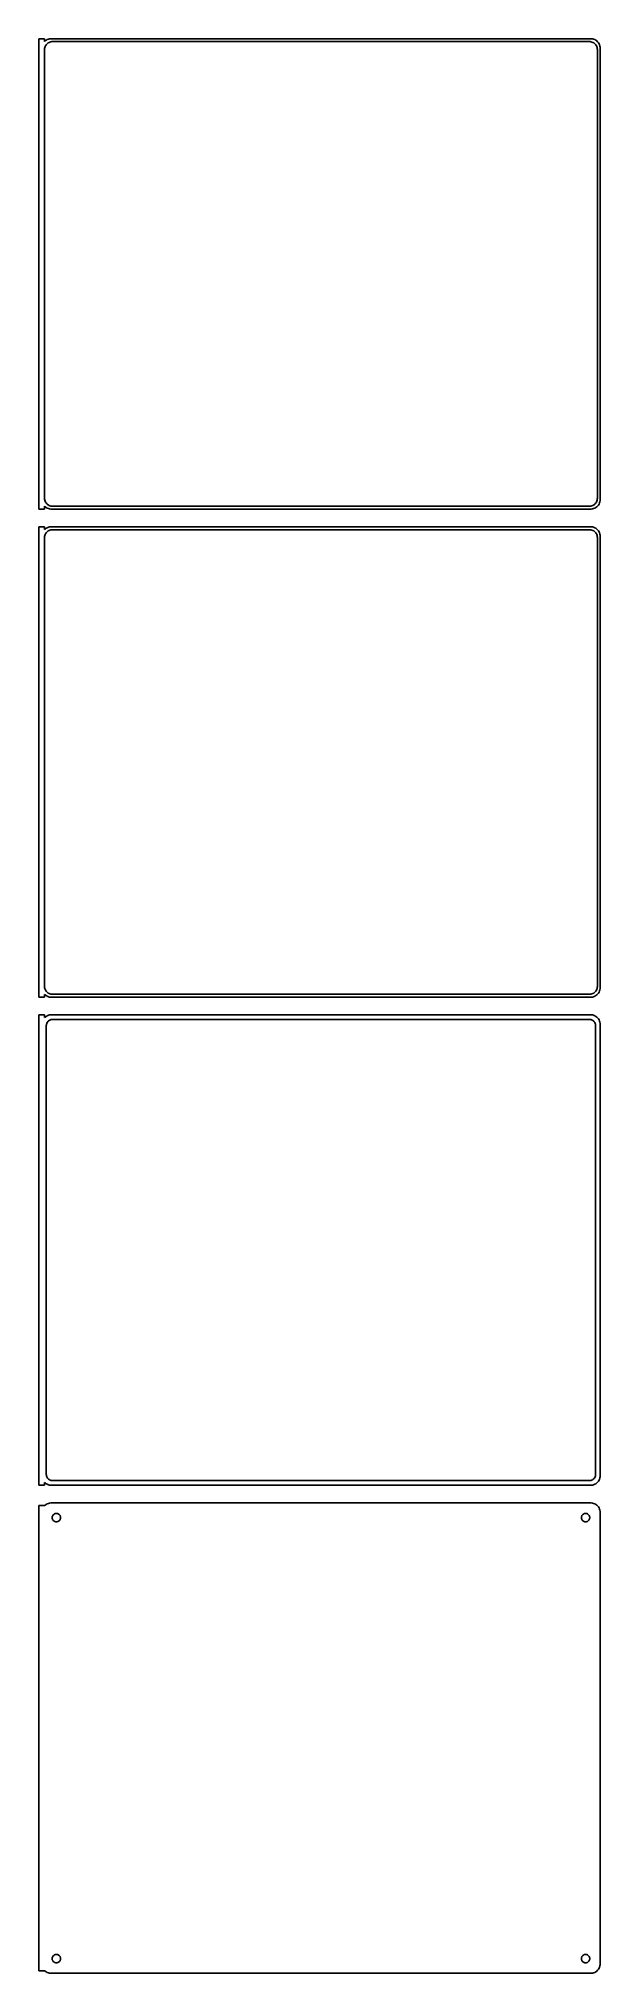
# Model space of a CAD drawing. Header units: metres. Extents: x -144 to 142, y 876 to 1863.
import ezdxf

# ---------------------------------------------------------------- set-up
doc = ezdxf.new("R2010")
doc.units = ezdxf.units.M

msp = doc.modelspace()

# ---------------------------------------------------------------- linework, layer by layer
for p, q in [((-141, 1862.99), (-144, 1862.99)), ((-144, 1862.99), (-144, 1623.01)), ((-141, 1861.56), (-141, 1862.99)), ((-140.687, 1861.85), (-141, 1861.56)), ((-141, 1857.5), (-140.968, 1858)), ((-141, 1628.5), (-141, 1857.5)), ((-140.968, 1858), (-140.874, 1858.49)), ((-140.874, 1858.49), (-140.719, 1858.97)), ((-140.719, 1858.97), (-140.505, 1859.43)), ((-140.179, 1862.22), (-140.687, 1861.85)), ((-140.505, 1859.43), (-140.236, 1859.85)), ((-140.236, 1859.85), (-139.916, 1860.24)), ((-139.629, 1862.52), (-140.179, 1862.22)), ((-139.916, 1860.24), (-139.55, 1860.58)), ((-139.045, 1862.76), (-139.629, 1862.52)), ((-139.55, 1860.58), (-139.143, 1860.88)), ((-139.143, 1860.88), (-138.703, 1861.12)), ((-138.437, 1862.91), (-139.045, 1862.76)), ((-138.703, 1861.12), (-138.236, 1861.3)), ((-137.814, 1862.99), (-138.437, 1862.91)), ((-138.236, 1861.3), (-137.75, 1861.43)), ((137.814, 1862.99), (-137.814, 1862.99)), ((-137.75, 1861.43), (-137.251, 1861.49)), ((-137.251, 1861.49), (137.251, 1861.49)), ((137.251, 1861.49), (137.75, 1861.43)), ((137.75, 1861.43), (138.236, 1861.3)), ((138.437, 1862.91), (137.814, 1862.99)), ((138.236, 1861.3), (138.703, 1861.12)), ((139.045, 1862.76), (138.437, 1862.91)), ((138.703, 1861.12), (139.143, 1860.88)), ((139.629, 1862.52), (139.045, 1862.76)), ((139.143, 1860.88), (139.55, 1860.58)), ((139.55, 1860.58), (139.916, 1860.24)), ((140.179, 1862.22), (139.629, 1862.52)), ((139.916, 1860.24), (140.236, 1859.85)), ((140.687, 1861.85), (140.179, 1862.22)), ((140.236, 1859.85), (140.505, 1859.43)), ((140.505, 1859.43), (140.719, 1858.97)), ((141.145, 1861.42), (140.687, 1861.85)), ((140.719, 1858.97), (140.874, 1858.49)), ((140.874, 1858.49), (140.968, 1858)), ((140.968, 1858), (141, 1857.5)), ((141, 1857.5), (141, 1628.5)), ((141.545, 1860.94), (141.145, 1861.42)), ((141.882, 1860.41), (141.545, 1860.94)), ((142.149, 1859.84), (141.882, 1860.41)), ((142.343, 1859.24), (142.149, 1859.84)), ((142.461, 1858.63), (142.343, 1859.24)), ((142.5, 1858), (142.461, 1858.63)), ((142.5, 1628), (142.5, 1858)), ((-144, 1623.01), (-141, 1623.01)), ((-140.968, 1628), (-141, 1628.5)), ((-141, 1624.44), (-140.687, 1624.15)), ((-141, 1623.01), (-141, 1624.44)), ((-140.874, 1627.51), (-140.968, 1628)), ((-140.719, 1627.03), (-140.874, 1627.51)), ((-140.505, 1626.57), (-140.719, 1627.03)), ((-140.687, 1624.15), (-140.179, 1623.78)), ((-140.236, 1626.15), (-140.505, 1626.57)), ((-139.916, 1625.76), (-140.236, 1626.15)), ((-140.179, 1623.78), (-139.629, 1623.48)), ((-139.55, 1625.42), (-139.916, 1625.76)), ((-139.629, 1623.48), (-139.045, 1623.24)), ((-139.143, 1625.12), (-139.55, 1625.42)), ((-138.703, 1624.88), (-139.143, 1625.12)), ((-139.045, 1623.24), (-138.437, 1623.09)), ((-138.236, 1624.7), (-138.703, 1624.88)), ((-138.437, 1623.09), (-137.814, 1623.01)), ((-137.75, 1624.57), (-138.236, 1624.7)), ((-137.814, 1623.01), (137.814, 1623.01)), ((-137.251, 1624.51), (-137.75, 1624.57)), ((137.251, 1624.51), (-137.251, 1624.51)), ((137.75, 1624.57), (137.251, 1624.51)), ((138.236, 1624.7), (137.75, 1624.57)), ((137.814, 1623.01), (138.437, 1623.09)), ((138.703, 1624.88), (138.236, 1624.7)), ((138.437, 1623.09), (139.045, 1623.24)), ((139.143, 1625.12), (138.703, 1624.88)), ((139.045, 1623.24), (139.629, 1623.48)), ((139.55, 1625.42), (139.143, 1625.12)), ((139.916, 1625.76), (139.55, 1625.42)), ((139.629, 1623.48), (140.179, 1623.78)), ((140.236, 1626.15), (139.916, 1625.76)), ((140.179, 1623.78), (140.687, 1624.15)), ((140.505, 1626.57), (140.236, 1626.15)), ((140.719, 1627.03), (140.505, 1626.57)), ((140.687, 1624.15), (141.145, 1624.58)), ((140.874, 1627.51), (140.719, 1627.03)), ((140.968, 1628), (140.874, 1627.51)), ((141, 1628.5), (140.968, 1628)), ((141.145, 1624.58), (141.545, 1625.06)), ((141.545, 1625.06), (141.882, 1625.59)), ((141.882, 1625.59), (142.149, 1626.16)), ((142.149, 1626.16), (142.343, 1626.76)), ((142.343, 1626.76), (142.461, 1627.37)), ((142.461, 1627.37), (142.5, 1628)), ((-141, 1613.99), (-144, 1613.99)), ((-144, 1613.99), (-144, 1374.01)), ((-141, 1612.56), (-141, 1613.99)), ((-140.687, 1612.85), (-141, 1612.56)), ((-141, 1608.5), (-140.968, 1609)), ((-140.968, 1609), (-140.874, 1609.49)), ((-140.874, 1609.49), (-140.719, 1609.97)), ((-140.719, 1609.97), (-140.505, 1610.43)), ((-140.179, 1613.22), (-140.687, 1612.85)), ((-140.505, 1610.43), (-140.236, 1610.85)), ((-140.236, 1610.85), (-139.916, 1611.24)), ((-139.629, 1613.52), (-140.179, 1613.22)), ((-139.916, 1611.24), (-139.55, 1611.58)), ((-139.045, 1613.76), (-139.629, 1613.52)), ((-139.55, 1611.58), (-139.143, 1611.88)), ((-139.143, 1611.88), (-138.703, 1612.12)), ((-138.437, 1613.91), (-139.045, 1613.76)), ((-138.703, 1612.12), (-138.236, 1612.3)), ((-137.814, 1613.99), (-138.437, 1613.91)), ((-138.236, 1612.3), (-137.75, 1612.43)), ((137.814, 1613.99), (-137.814, 1613.99)), ((-137.75, 1612.43), (-137.251, 1612.49)), ((-137.251, 1612.49), (137.251, 1612.49)), ((137.251, 1612.49), (137.75, 1612.43)), ((137.75, 1612.43), (138.236, 1612.3)), ((138.437, 1613.91), (137.814, 1613.99)), ((138.236, 1612.3), (138.703, 1612.12)), ((139.045, 1613.76), (138.437, 1613.91)), ((138.703, 1612.12), (139.143, 1611.88)), ((139.629, 1613.52), (139.045, 1613.76)), ((139.143, 1611.88), (139.55, 1611.58)), ((139.55, 1611.58), (139.916, 1611.24)), ((140.179, 1613.22), (139.629, 1613.52)), ((139.916, 1611.24), (140.236, 1610.85)), ((140.687, 1612.85), (140.179, 1613.22)), ((140.236, 1610.85), (140.505, 1610.43)), ((140.505, 1610.43), (140.719, 1609.97)), ((141.145, 1612.42), (140.687, 1612.85)), ((140.719, 1609.97), (140.874, 1609.49)), ((140.874, 1609.49), (140.968, 1609)), ((140.968, 1609), (141, 1608.5)), ((141.545, 1611.94), (141.145, 1612.42)), ((141.882, 1611.41), (141.545, 1611.94)), ((142.149, 1610.84), (141.882, 1611.41)), ((142.343, 1610.24), (142.149, 1610.84)), ((142.461, 1609.63), (142.343, 1610.24)), ((142.5, 1609), (142.461, 1609.63)), ((142.5, 1379), (142.5, 1609)), ((-141, 1379.5), (-141, 1608.5)), ((141, 1608.5), (141, 1379.5)), ((-144, 1374.01), (-141, 1374.01)), ((-140.968, 1379), (-141, 1379.5)), ((-141, 1375.44), (-140.687, 1375.15)), ((-141, 1374.01), (-141, 1375.44)), ((-140.874, 1378.51), (-140.968, 1379)), ((-140.719, 1378.03), (-140.874, 1378.51)), ((-140.505, 1377.57), (-140.719, 1378.03)), ((-140.687, 1375.15), (-140.179, 1374.78)), ((-140.236, 1377.15), (-140.505, 1377.57)), ((-139.916, 1376.76), (-140.236, 1377.15)), ((-140.179, 1374.78), (-139.629, 1374.48)), ((-139.55, 1376.42), (-139.916, 1376.76)), ((-139.629, 1374.48), (-139.045, 1374.24)), ((-139.143, 1376.12), (-139.55, 1376.42)), ((-138.703, 1375.88), (-139.143, 1376.12)), ((-139.045, 1374.24), (-138.437, 1374.09)), ((-138.236, 1375.7), (-138.703, 1375.88)), ((-138.437, 1374.09), (-137.814, 1374.01)), ((-137.75, 1375.57), (-138.236, 1375.7)), ((-137.814, 1374.01), (137.814, 1374.01)), ((-137.251, 1375.51), (-137.75, 1375.57)), ((137.251, 1375.51), (-137.251, 1375.51)), ((137.75, 1375.57), (137.251, 1375.51)), ((138.236, 1375.7), (137.75, 1375.57)), ((137.814, 1374.01), (138.437, 1374.09)), ((138.703, 1375.88), (138.236, 1375.7)), ((138.437, 1374.09), (139.045, 1374.24)), ((139.143, 1376.12), (138.703, 1375.88)), ((139.045, 1374.24), (139.629, 1374.48)), ((139.55, 1376.42), (139.143, 1376.12)), ((139.916, 1376.76), (139.55, 1376.42)), ((139.629, 1374.48), (140.179, 1374.78)), ((140.236, 1377.15), (139.916, 1376.76)), ((140.179, 1374.78), (140.687, 1375.15)), ((140.505, 1377.57), (140.236, 1377.15)), ((140.719, 1378.03), (140.505, 1377.57)), ((140.687, 1375.15), (141.145, 1375.58)), ((140.874, 1378.51), (140.719, 1378.03)), ((140.968, 1379), (140.874, 1378.51)), ((141, 1379.5), (140.968, 1379)), ((141.145, 1375.58), (141.545, 1376.06)), ((141.545, 1376.06), (141.882, 1376.59)), ((141.882, 1376.59), (142.149, 1377.16)), ((142.149, 1377.16), (142.343, 1377.76)), ((142.343, 1377.76), (142.461, 1378.37)), ((142.461, 1378.37), (142.5, 1379)), ((-141, 1364.98), (-144, 1364.98)), ((-144, 1364.98), (-144, 1125.02)), ((-141, 1363.56), (-141, 1364.98)), ((-140.687, 1363.85), (-141, 1363.56)), ((-140.179, 1364.22), (-140.687, 1363.85)), ((-139.629, 1364.52), (-140.179, 1364.22)), ((-139.045, 1364.76), (-139.629, 1364.52)), ((-138.437, 1364.91), (-139.045, 1364.76)), ((-138.984, 1361.9), (-138.668, 1362.13)), ((-138.668, 1362.13), (-138.325, 1362.32)), ((-137.814, 1364.99), (-138.437, 1364.91)), ((-138.325, 1362.32), (-137.962, 1362.46)), ((-137.962, 1362.46), (-137.583, 1362.56)), ((137.814, 1364.99), (-137.814, 1364.99)), ((-137.583, 1362.56), (-137.195, 1362.61)), ((-137.195, 1362.61), (137.195, 1362.61)), ((137.195, 1362.61), (137.583, 1362.56)), ((137.583, 1362.56), (137.962, 1362.46)), ((138.437, 1364.91), (137.814, 1364.99)), ((137.962, 1362.46), (138.325, 1362.32)), ((138.325, 1362.32), (138.668, 1362.13)), ((139.045, 1364.76), (138.437, 1364.91)), ((138.668, 1362.13), (138.984, 1361.9)), ((139.629, 1364.52), (139.045, 1364.76)), ((140.179, 1364.22), (139.629, 1364.52)), ((140.687, 1363.85), (140.179, 1364.22)), ((141.145, 1363.42), (140.687, 1363.85)), ((141.545, 1362.94), (141.145, 1363.42)), ((141.882, 1362.41), (141.545, 1362.94)), ((142.149, 1361.84), (141.882, 1362.41)), ((-140.113, 1359.5), (-140.088, 1359.89)), ((-140.113, 1130.5), (-140.113, 1359.5)), ((-140.088, 1359.89), (-140.015, 1360.27)), ((-140.015, 1360.27), (-139.894, 1360.65)), ((-139.894, 1360.65), (-139.728, 1361)), ((-139.728, 1361), (-139.518, 1361.33)), ((-139.518, 1361.33), (-139.269, 1361.63)), ((-139.269, 1361.63), (-138.984, 1361.9)), ((138.984, 1361.9), (139.269, 1361.63)), ((139.269, 1361.63), (139.518, 1361.33)), ((139.518, 1361.33), (139.728, 1361)), ((139.728, 1361), (139.894, 1360.65)), ((139.894, 1360.65), (140.015, 1360.27)), ((140.015, 1360.27), (140.088, 1359.89)), ((140.088, 1359.89), (140.113, 1359.5)), ((140.113, 1359.5), (140.113, 1130.5)), ((142.343, 1361.24), (142.149, 1361.84)), ((142.461, 1360.63), (142.343, 1361.24)), ((142.5, 1360), (142.461, 1360.63)), ((142.5, 1130), (142.5, 1360)), ((-141, 1125.02), (-141, 1126.44)), ((-141, 1126.44), (-140.687, 1126.15)), ((-140.687, 1126.15), (-140.179, 1125.78)), ((-140.179, 1125.78), (-139.629, 1125.48)), ((-140.088, 1130.11), (-140.113, 1130.5)), ((-140.015, 1129.73), (-140.088, 1130.11)), ((-139.894, 1129.35), (-140.015, 1129.73)), ((-139.728, 1129), (-139.894, 1129.35)), ((-139.518, 1128.67), (-139.728, 1129)), ((-139.629, 1125.48), (-139.045, 1125.24)), ((-139.269, 1128.37), (-139.518, 1128.67)), ((-138.984, 1128.1), (-139.269, 1128.37)), ((-139.045, 1125.24), (-138.437, 1125.09)), ((-138.668, 1127.87), (-138.984, 1128.1)), ((-138.325, 1127.68), (-138.668, 1127.87)), ((-137.962, 1127.54), (-138.325, 1127.68)), ((-137.583, 1127.44), (-137.962, 1127.54)), ((-137.195, 1127.39), (-137.583, 1127.44)), ((137.195, 1127.39), (-137.195, 1127.39)), ((137.583, 1127.44), (137.195, 1127.39)), ((137.962, 1127.54), (137.583, 1127.44)), ((138.325, 1127.68), (137.962, 1127.54)), ((138.668, 1127.87), (138.325, 1127.68)), ((138.437, 1125.09), (139.045, 1125.24)), ((138.984, 1128.1), (138.668, 1127.87)), ((139.269, 1128.37), (138.984, 1128.1)), ((139.045, 1125.24), (139.629, 1125.48)), ((139.518, 1128.67), (139.269, 1128.37)), ((139.728, 1129), (139.518, 1128.67)), ((139.629, 1125.48), (140.179, 1125.78)), ((139.894, 1129.35), (139.728, 1129)), ((140.015, 1129.73), (139.894, 1129.35)), ((140.088, 1130.11), (140.015, 1129.73)), ((140.113, 1130.5), (140.088, 1130.11)), ((140.179, 1125.78), (140.687, 1126.15)), ((140.687, 1126.15), (141.145, 1126.58)), ((141.145, 1126.58), (141.545, 1127.06)), ((141.545, 1127.06), (141.882, 1127.59)), ((141.882, 1127.59), (142.149, 1128.16)), ((142.149, 1128.16), (142.343, 1128.76)), ((142.343, 1128.76), (142.461, 1129.37)), ((142.461, 1129.37), (142.5, 1130)), ((-144, 1125.02), (-141, 1125.02)), ((-139.629, 1115.52), (-140.179, 1115.22)), ((-139.045, 1115.76), (-139.629, 1115.52)), ((-138.437, 1115.91), (-139.045, 1115.76)), ((-138.437, 1125.09), (-137.814, 1125.01)), ((-137.814, 1115.99), (-138.437, 1115.91)), ((-137.814, 1125.01), (137.814, 1125.01)), ((137.814, 1115.99), (-137.814, 1115.99)), ((137.814, 1125.01), (138.437, 1125.09)), ((138.437, 1115.91), (137.814, 1115.99)), ((139.045, 1115.76), (138.437, 1115.91)), ((139.629, 1115.52), (139.045, 1115.76)), ((140.179, 1115.22), (139.629, 1115.52)), ((-141, 1114.65), (-144, 1114.65)), ((-144, 1114.65), (-144, 877.347)), ((-140.687, 1114.85), (-141, 1114.56)), ((-141, 1114.56), (-141, 1114.65)), ((-140.179, 1115.22), (-140.687, 1114.85)), ((-137.135, 1108.5), (-137.118, 1108.77)), ((-137.118, 1108.23), (-137.135, 1108.5)), ((-137.118, 1108.77), (-137.068, 1109.03)), ((-137.068, 1107.97), (-137.118, 1108.23)), ((-137.068, 1109.03), (-136.985, 1109.29)), ((-136.985, 1107.71), (-137.068, 1107.97)), ((-136.985, 1109.29), (-136.871, 1109.53)), ((-136.871, 1107.47), (-136.985, 1107.71)), ((-136.871, 1109.53), (-136.727, 1109.76)), ((-136.727, 1107.24), (-136.871, 1107.47)), ((-136.727, 1109.76), (-136.557, 1109.96)), ((-136.557, 1107.04), (-136.727, 1107.24)), ((-136.557, 1109.96), (-136.361, 1110.15)), ((-136.361, 1106.85), (-136.557, 1107.04)), ((-136.361, 1110.15), (-136.144, 1110.3)), ((-136.144, 1106.7), (-136.361, 1106.85)), ((-136.144, 1110.3), (-135.909, 1110.43)), ((-135.909, 1106.57), (-136.144, 1106.7)), ((-135.909, 1110.43), (-135.66, 1110.53)), ((-135.66, 1106.47), (-135.909, 1106.57)), ((-135.66, 1110.53), (-135.4, 1110.6)), ((-135.4, 1106.4), (-135.66, 1106.47)), ((-135.4, 1110.6), (-135.134, 1110.63)), ((-135.134, 1106.37), (-135.4, 1106.4)), ((-135.134, 1110.63), (-134.866, 1110.63)), ((-134.866, 1106.37), (-135.134, 1106.37)), ((-134.866, 1110.63), (-134.6, 1110.6)), ((-134.6, 1106.4), (-134.866, 1106.37)), ((-134.6, 1110.6), (-134.34, 1110.53)), ((-134.34, 1106.47), (-134.6, 1106.4)), ((-134.34, 1110.53), (-134.091, 1110.43)), ((-134.091, 1106.57), (-134.34, 1106.47)), ((-134.091, 1110.43), (-133.856, 1110.3)), ((-133.856, 1106.7), (-134.091, 1106.57)), ((-133.856, 1110.3), (-133.639, 1110.15)), ((-133.639, 1106.85), (-133.856, 1106.7)), ((-133.639, 1110.15), (-133.443, 1109.96)), ((-133.443, 1107.04), (-133.639, 1106.85)), ((-133.443, 1109.96), (-133.273, 1109.76)), ((-133.273, 1107.24), (-133.443, 1107.04)), ((-133.273, 1109.76), (-133.129, 1109.53)), ((-133.129, 1107.47), (-133.273, 1107.24)), ((-133.129, 1109.53), (-133.015, 1109.29)), ((-133.015, 1107.71), (-133.129, 1107.47)), ((-133.015, 1109.29), (-132.932, 1109.03)), ((-132.932, 1107.97), (-133.015, 1107.71)), ((-132.932, 1109.03), (-132.882, 1108.77)), ((-132.882, 1108.23), (-132.932, 1107.97)), ((-132.882, 1108.77), (-132.865, 1108.5)), ((-132.865, 1108.5), (-132.882, 1108.23)), ((132.865, 1108.5), (132.882, 1108.77)), ((132.882, 1108.23), (132.865, 1108.5)), ((132.882, 1108.77), (132.932, 1109.03)), ((132.932, 1107.97), (132.882, 1108.23)), ((132.932, 1109.03), (133.015, 1109.29)), ((133.015, 1107.71), (132.932, 1107.97)), ((133.015, 1109.29), (133.129, 1109.53)), ((133.129, 1107.47), (133.015, 1107.71)), ((133.129, 1109.53), (133.273, 1109.76)), ((133.273, 1107.24), (133.129, 1107.47)), ((133.273, 1109.76), (133.443, 1109.96)), ((133.443, 1107.04), (133.273, 1107.24)), ((133.443, 1109.96), (133.639, 1110.15)), ((133.639, 1106.85), (133.443, 1107.04)), ((133.639, 1110.15), (133.856, 1110.3)), ((133.856, 1106.7), (133.639, 1106.85)), ((133.856, 1110.3), (134.091, 1110.43)), ((134.091, 1106.57), (133.856, 1106.7)), ((134.091, 1110.43), (134.34, 1110.53)), ((134.34, 1106.47), (134.091, 1106.57)), ((134.34, 1110.53), (134.6, 1110.6)), ((134.6, 1106.4), (134.34, 1106.47)), ((134.6, 1110.6), (134.866, 1110.63)), ((134.866, 1106.37), (134.6, 1106.4)), ((134.866, 1110.63), (135.134, 1110.63)), ((135.134, 1106.37), (134.866, 1106.37)), ((135.134, 1110.63), (135.4, 1110.6)), ((135.4, 1106.4), (135.134, 1106.37)), ((135.4, 1110.6), (135.66, 1110.53)), ((135.66, 1106.47), (135.4, 1106.4)), ((135.66, 1110.53), (135.909, 1110.43)), ((135.909, 1106.57), (135.66, 1106.47)), ((135.909, 1110.43), (136.144, 1110.3)), ((136.144, 1106.7), (135.909, 1106.57)), ((136.144, 1110.3), (136.361, 1110.15)), ((136.361, 1106.85), (136.144, 1106.7)), ((136.361, 1110.15), (136.557, 1109.96)), ((136.557, 1107.04), (136.361, 1106.85)), ((136.557, 1109.96), (136.727, 1109.76)), ((136.727, 1107.24), (136.557, 1107.04)), ((136.727, 1109.76), (136.871, 1109.53)), ((136.871, 1107.47), (136.727, 1107.24)), ((136.871, 1109.53), (136.985, 1109.29)), ((136.985, 1107.71), (136.871, 1107.47)), ((136.985, 1109.29), (137.068, 1109.03)), ((137.068, 1107.97), (136.985, 1107.71)), ((137.068, 1109.03), (137.118, 1108.77)), ((137.118, 1108.23), (137.068, 1107.97)), ((137.118, 1108.77), (137.135, 1108.5)), ((137.135, 1108.5), (137.118, 1108.23)), ((140.687, 1114.85), (140.179, 1115.22)), ((141.145, 1114.42), (140.687, 1114.85)), ((141.545, 1113.94), (141.145, 1114.42)), ((141.882, 1113.41), (141.545, 1113.94)), ((142.149, 1112.84), (141.882, 1113.41)), ((142.343, 1112.24), (142.149, 1112.84)), ((142.461, 1111.63), (142.343, 1112.24)), ((142.5, 1111), (142.461, 1111.63)), ((142.5, 881), (142.5, 1111)), ((-137.135, 883.5), (-137.118, 883.768)), ((-137.118, 883.232), (-137.135, 883.5)), ((-137.118, 883.768), (-137.068, 884.031)), ((-137.068, 882.969), (-137.118, 883.232)), ((-137.068, 884.031), (-136.985, 884.286)), ((-136.985, 882.714), (-137.068, 882.969)), ((-136.985, 884.286), (-136.871, 884.529)), ((-136.871, 882.471), (-136.985, 882.714)), ((-136.871, 884.529), (-136.727, 884.755)), ((-136.727, 882.245), (-136.871, 882.471)), ((-136.727, 884.755), (-136.557, 884.962)), ((-136.557, 882.038), (-136.727, 882.245)), ((-136.557, 884.962), (-136.361, 885.145)), ((-136.361, 881.855), (-136.557, 882.038)), ((-136.361, 885.145), (-136.144, 885.303)), ((-136.144, 881.697), (-136.361, 881.855)), ((-136.144, 885.303), (-135.909, 885.432)), ((-135.909, 881.568), (-136.144, 881.697)), ((-135.909, 885.432), (-135.66, 885.531)), ((-135.66, 881.469), (-135.909, 881.568)), ((-135.66, 885.531), (-135.4, 885.597)), ((-135.4, 881.403), (-135.66, 881.469)), ((-135.4, 885.597), (-135.134, 885.631)), ((-135.134, 881.369), (-135.4, 881.403)), ((-135.134, 885.631), (-134.866, 885.631)), ((-134.866, 881.369), (-135.134, 881.369)), ((-134.866, 885.631), (-134.6, 885.597)), ((-134.6, 881.403), (-134.866, 881.369)), ((-134.6, 885.597), (-134.34, 885.531)), ((-134.34, 881.469), (-134.6, 881.403)), ((-134.34, 885.531), (-134.091, 885.432)), ((-134.091, 881.568), (-134.34, 881.469)), ((-134.091, 885.432), (-133.856, 885.303)), ((-133.856, 881.697), (-134.091, 881.568)), ((-133.856, 885.303), (-133.639, 885.145)), ((-133.639, 881.855), (-133.856, 881.697)), ((-133.639, 885.145), (-133.443, 884.962)), ((-133.443, 882.038), (-133.639, 881.855)), ((-133.443, 884.962), (-133.273, 884.755)), ((-133.273, 882.245), (-133.443, 882.038)), ((-133.273, 884.755), (-133.129, 884.529)), ((-133.129, 882.471), (-133.273, 882.245)), ((-133.129, 884.529), (-133.015, 884.286)), ((-133.015, 882.714), (-133.129, 882.471)), ((-133.015, 884.286), (-132.932, 884.031)), ((-132.932, 882.969), (-133.015, 882.714)), ((-132.932, 884.031), (-132.882, 883.768)), ((-132.882, 883.232), (-132.932, 882.969)), ((-132.882, 883.768), (-132.865, 883.5)), ((-132.865, 883.5), (-132.882, 883.232)), ((132.865, 883.5), (132.882, 883.768)), ((132.882, 883.232), (132.865, 883.5)), ((132.882, 883.768), (132.932, 884.031)), ((132.932, 882.969), (132.882, 883.232)), ((132.932, 884.031), (133.015, 884.286)), ((133.015, 882.714), (132.932, 882.969)), ((133.015, 884.286), (133.129, 884.529)), ((133.129, 882.471), (133.015, 882.714)), ((133.129, 884.529), (133.273, 884.755)), ((133.273, 882.245), (133.129, 882.471)), ((133.273, 884.755), (133.443, 884.962)), ((133.443, 882.038), (133.273, 882.245)), ((133.443, 884.962), (133.639, 885.145)), ((133.639, 881.855), (133.443, 882.038)), ((133.639, 885.145), (133.856, 885.303)), ((133.856, 881.697), (133.639, 881.855)), ((133.856, 885.303), (134.091, 885.432)), ((134.091, 881.568), (133.856, 881.697)), ((134.091, 885.432), (134.34, 885.531)), ((134.34, 881.469), (134.091, 881.568)), ((134.34, 885.531), (134.6, 885.597)), ((134.6, 881.403), (134.34, 881.469)), ((134.6, 885.597), (134.866, 885.631)), ((134.866, 881.369), (134.6, 881.403)), ((134.866, 885.631), (135.134, 885.631)), ((135.134, 881.369), (134.866, 881.369)), ((135.134, 885.631), (135.4, 885.597)), ((135.4, 881.403), (135.134, 881.369)), ((135.4, 885.597), (135.66, 885.531)), ((135.66, 881.469), (135.4, 881.403)), ((135.66, 885.531), (135.909, 885.432)), ((135.909, 881.568), (135.66, 881.469)), ((135.909, 885.432), (136.144, 885.303)), ((136.144, 881.697), (135.909, 881.568)), ((136.144, 885.303), (136.361, 885.145)), ((136.361, 881.855), (136.144, 881.697)), ((136.361, 885.145), (136.557, 884.962)), ((136.557, 882.038), (136.361, 881.855)), ((136.557, 884.962), (136.727, 884.755)), ((136.727, 882.245), (136.557, 882.038)), ((136.727, 884.755), (136.871, 884.529)), ((136.871, 882.471), (136.727, 882.245)), ((136.871, 884.529), (136.985, 884.286)), ((136.985, 882.714), (136.871, 882.471)), ((136.985, 884.286), (137.068, 884.031)), ((137.068, 882.969), (136.985, 882.714)), ((137.068, 884.031), (137.118, 883.768)), ((137.118, 883.232), (137.068, 882.969)), ((137.118, 883.768), (137.135, 883.5)), ((137.135, 883.5), (137.118, 883.232)), ((141.545, 878.061), (141.882, 878.591)), ((141.882, 878.591), (142.149, 879.159)), ((142.149, 879.159), (142.343, 879.757)), ((142.343, 879.757), (142.461, 880.373)), ((142.461, 880.373), (142.5, 881)), ((-144, 877.347), (-141, 877.347)), ((-141, 877.347), (-141, 877.441)), ((-141, 877.441), (-140.687, 877.147)), ((-140.687, 877.147), (-140.179, 876.778)), ((-140.179, 876.778), (-139.629, 876.476)), ((-139.629, 876.476), (-139.045, 876.245)), ((-139.045, 876.245), (-138.437, 876.089)), ((-138.437, 876.089), (-137.814, 876.01)), ((-137.814, 876.01), (137.814, 876.01)), ((137.814, 876.01), (138.437, 876.089)), ((138.437, 876.089), (139.045, 876.245)), ((139.045, 876.245), (139.629, 876.476)), ((139.629, 876.476), (140.179, 876.778)), ((140.179, 876.778), (140.687, 877.147)), ((140.687, 877.147), (141.145, 877.577)), ((141.145, 877.577), (141.545, 878.061))]:
    msp.add_line(p, q)

doc.saveas('drawing.dxf')
